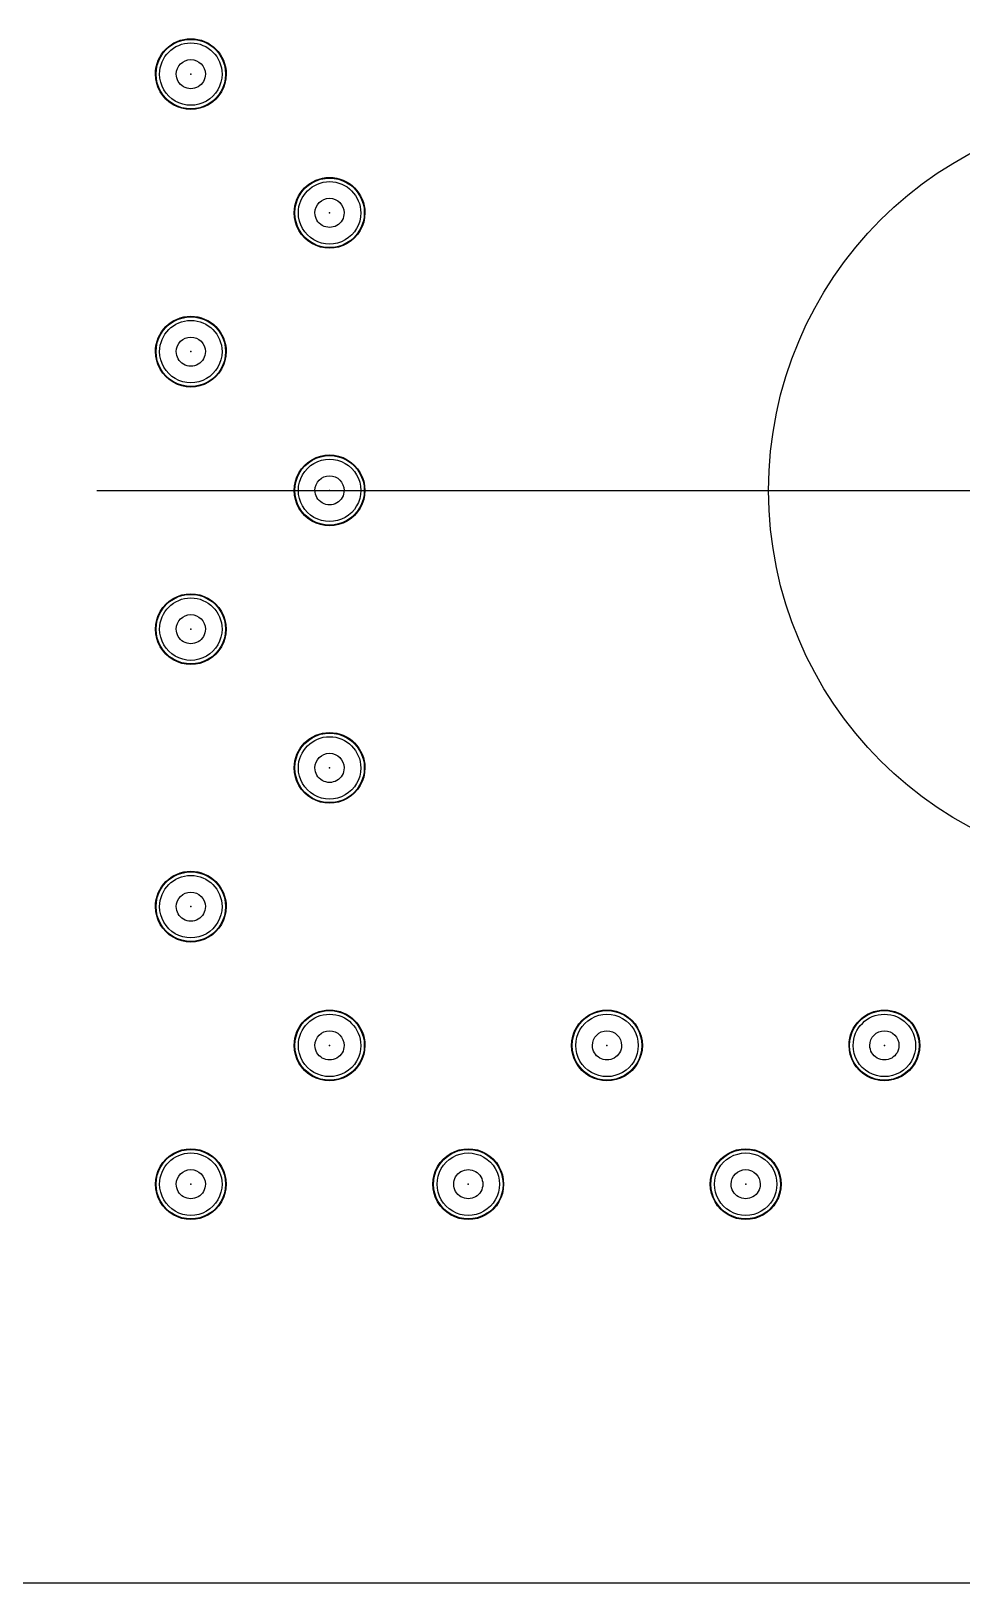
# Model space of a CAD drawing. Header units: millimetres. Extents: x 24815 to 37444, y -10619 to 6020.
# Drawn here: x 35102.66 to 35111.19, y 372.01 to 386.22 of the extents above; entities that cross this region are included whole.
import ezdxf

# ---------------------------------------------------------------- set-up
doc = ezdxf.new("R2010")
doc.units = ezdxf.units.MM
doc.linetypes.add('CENTER1', pattern=[10, 7, -1, 1, -1])

# ---------------------------------------------------------------- blocks, each defined once
blk = doc.blocks.new('A$C3CC6408C')
at = {"color": 2}
blk.add_line((-36.124, -11.4), (-16.624, -11.4), dxfattribs=at)
blk.add_line((-36.124, -11.4), (-16.624, -11.4), dxfattribs=at)
at = {"color": 2, "extrusion": (0, 0, -1)}
for centre, major_axis, start_param, end_param in [((-35.264, -7.59), (0.229, 0.229), 3.926991, 7.068583), ((-35.264, -7.59), (0.229, 0.229), 3.926991, 7.068583), ((-35.264, -7.59), (-0.225, 0.225), 5.497787, 8.63938), ((-35.264, -7.59), (-0.225, 0.225), 5.497787, 8.63938), ((-35.264, -7.59), (0.202, 0.202), 3.926991, 7.068583), ((-35.264, -7.59), (0.202, 0.202), 3.926991, 7.068583), ((-35.264, -7.59), (0.202, 0.202), 3.926991, 7.068583), ((-35.264, -7.59), (0.202, 0.202), 3.926991, 7.068583), ((-35.264, -7.59), (0.202, 0.202), 3.926991, 7.068583), ((-35.264, -7.59), (0.202, 0.202), 3.926991, 7.068583), ((-35.264, -7.59), (0.202, 0.202), 3.926991, 7.068583), ((-35.264, -7.59), (0.202, 0.202), 3.926991, 7.068583), ((-35.264, -7.59), (0.202, 0.202), 3.926991, 7.068583), ((-35.264, -7.59), (0.202, 0.202), 3.926991, 7.068583), ((-35.264, -7.59), (0.202, 0.202), 3.926991, 7.068583), ((-35.264, -7.59), (0.0943, 0.0943), 3.926991, 7.068583), ((-35.264, -7.59), (0.0943, 0.0943), 3.926991, 7.068583), ((-35.264, -7.59), (0.229, 0.229), 0.785398, 3.926991), ((-35.264, -7.59), (0.229, 0.229), 0.785398, 3.926991), ((-35.264, -7.59), (0.225, 0.225), 0.785398, 3.926991), ((-35.264, -7.59), (0.225, 0.225), 0.785398, 3.926991), ((-35.264, -7.59), (0.202, 0.202), 0.785398, 3.926991), ((-35.264, -7.59), (0.202, 0.202), 0.785398, 3.926991), ((-35.264, -7.59), (0.202, 0.202), 0.785398, 3.926991), ((-35.264, -7.59), (0.202, 0.202), 0.785398, 3.926991), ((-35.264, -7.59), (0.202, 0.202), 0.785398, 3.926991), ((-35.264, -7.59), (0.202, 0.202), 0.785398, 3.926991), ((-35.264, -7.59), (0.202, 0.202), 0.785398, 3.926991), ((-35.264, -7.59), (0.202, 0.202), 0.785398, 3.926991), ((-35.264, -7.59), (0.202, 0.202), 0.785398, 3.926991), ((-35.264, -7.59), (0.202, 0.202), 0.785398, 3.926991), ((-35.264, -7.59), (0.202, 0.202), 0.785398, 3.926991), ((-35.264, -7.59), (-0.0943, 0.0943), 2.356194, 5.497787), ((-35.264, -7.59), (-0.0943, 0.0943), 2.356194, 5.497787), ((-33.994, -8.86), (0.229, 0.229), 3.926991, 7.068583), ((-33.994, -8.86), (0.229, 0.229), 3.926991, 7.068583), ((-33.994, -8.86), (-0.225, 0.225), 5.497787, 8.63938), ((-33.994, -8.86), (-0.225, 0.225), 5.497787, 8.63938), ((-33.994, -8.86), (0.202, 0.202), 3.926991, 7.068583), ((-33.994, -8.86), (0.202, 0.202), 3.926991, 7.068583), ((-33.994, -8.86), (0.202, 0.202), 3.926991, 7.068583), ((-33.994, -8.86), (0.202, 0.202), 3.926991, 7.068583), ((-33.994, -8.86), (0.202, 0.202), 3.926991, 7.068583), ((-33.994, -8.86), (0.202, 0.202), 3.926991, 7.068583), ((-33.994, -8.86), (0.202, 0.202), 3.926991, 7.068583), ((-33.994, -8.86), (0.202, 0.202), 3.926991, 7.068583), ((-33.994, -8.86), (0.202, 0.202), 3.926991, 7.068583), ((-33.994, -8.86), (0.202, 0.202), 3.926991, 7.068583), ((-33.994, -8.86), (0.202, 0.202), 3.926991, 7.068583), ((-33.994, -8.86), (0.0943, 0.0943), 3.926991, 7.068583), ((-33.994, -8.86), (0.0943, 0.0943), 3.926991, 7.068583), ((-33.994, -8.86), (-0.229, 0.229), 2.356194, 5.497787), ((-33.994, -8.86), (-0.229, 0.229), 2.356194, 5.497787), ((-33.994, -8.86), (-0.225, 0.225), 2.356194, 5.497787), ((-33.994, -8.86), (-0.225, 0.225), 2.356194, 5.497787), ((-33.994, -8.86), (-0.202, 0.202), 2.356194, 5.497787), ((-33.994, -8.86), (-0.202, 0.202), 2.356194, 5.497787), ((-33.994, -8.86), (-0.202, 0.202), 2.356194, 5.497787), ((-33.994, -8.86), (-0.202, 0.202), 2.356194, 5.497787), ((-33.994, -8.86), (-0.202, 0.202), 2.356194, 5.497787), ((-33.994, -8.86), (-0.202, 0.202), 2.356194, 5.497787), ((-33.994, -8.86), (-0.202, 0.202), 2.356194, 5.497787), ((-33.994, -8.86), (-0.202, 0.202), 2.356194, 5.497787), ((-33.994, -8.86), (-0.202, 0.202), 2.356194, 5.497787), ((-33.994, -8.86), (-0.202, 0.202), 2.356194, 5.497787), ((-33.994, -8.86), (-0.202, 0.202), 2.356194, 5.497787), ((-33.994, -8.86), (0.0943, 0.0943), 0.785398, 3.926991), ((-33.994, -8.86), (0.0943, 0.0943), 0.785398, 3.926991), ((-35.264, -10.13), (-0.225, 0.225), 5.497787, 8.63938), ((-35.264, -10.13), (-0.225, 0.225), 5.497787, 8.63938), ((-35.264, -10.13), (0.229, 0.229), 3.926991, 7.068583), ((-35.264, -10.13), (0.229, 0.229), 3.926991, 7.068583), ((-35.264, -10.13), (0.202, 0.202), 3.926991, 7.068583), ((-35.264, -10.13), (0.202, 0.202), 3.926991, 7.068583), ((-35.264, -10.13), (0.202, 0.202), 3.926991, 7.068583), ((-35.264, -10.13), (0.202, 0.202), 3.926991, 7.068583), ((-35.264, -10.13), (0.202, 0.202), 3.926991, 7.068583), ((-35.264, -10.13), (0.202, 0.202), 3.926991, 7.068583), ((-35.264, -10.13), (0.202, 0.202), 3.926991, 7.068583), ((-35.264, -10.13), (0.202, 0.202), 3.926991, 7.068583), ((-35.264, -10.13), (0.202, 0.202), 3.926991, 7.068583), ((-35.264, -10.13), (0.202, 0.202), 3.926991, 7.068583), ((-35.264, -10.13), (0.202, 0.202), 3.926991, 7.068583), ((-35.264, -10.13), (0.0943, 0.0943), 3.926991, 7.068583), ((-35.264, -10.13), (0.0943, 0.0943), 3.926991, 7.068583), ((-35.264, -10.13), (-0.229, 0.229), 2.356194, 5.497787), ((-35.264, -10.13), (-0.229, 0.229), 2.356194, 5.497787), ((-35.264, -10.13), (0.225, 0.225), 0.785398, 3.926991), ((-35.264, -10.13), (0.225, 0.225), 0.785398, 3.926991), ((-35.264, -10.13), (-0.202, 0.202), 2.356194, 5.497787), ((-35.264, -10.13), (-0.202, 0.202), 2.356194, 5.497787), ((-35.264, -10.13), (-0.202, 0.202), 2.356194, 5.497787), ((-35.264, -10.13), (-0.202, 0.202), 2.356194, 5.497787), ((-35.264, -10.13), (-0.202, 0.202), 2.356194, 5.497787), ((-35.264, -10.13), (-0.202, 0.202), 2.356194, 5.497787), ((-35.264, -10.13), (-0.202, 0.202), 2.356194, 5.497787), ((-35.264, -10.13), (-0.202, 0.202), 2.356194, 5.497787), ((-35.264, -10.13), (-0.202, 0.202), 2.356194, 5.497787), ((-35.264, -10.13), (-0.202, 0.202), 2.356194, 5.497787), ((-35.264, -10.13), (-0.202, 0.202), 2.356194, 5.497787), ((-35.264, -10.13), (-0.0943, 0.0943), 2.356194, 5.497787), ((-35.264, -10.13), (-0.0943, 0.0943), 2.356194, 5.497787), ((-33.994, -11.4), (-0.229, 0.229), 5.497787, 8.63938), ((-33.994, -11.4), (-0.229, 0.229), 5.497787, 8.63938), ((-33.994, -11.4), (-0.225, 0.225), 5.497787, 8.63938), ((-33.994, -11.4), (-0.225, 0.225), 5.497787, 8.63938), ((-33.994, -11.4), (-0.202, 0.202), 5.497787, 8.63938), ((-33.994, -11.4), (-0.202, 0.202), 5.497787, 8.63938), ((-33.994, -11.4), (-0.202, 0.202), 5.497787, 8.63938), ((-33.994, -11.4), (-0.202, 0.202), 5.497787, 8.63938), ((-33.994, -11.4), (-0.202, 0.202), 5.497787, 8.63938), ((-33.994, -11.4), (-0.202, 0.202), 5.497787, 8.63938), ((-33.994, -11.4), (-0.202, 0.202), 5.497787, 8.63938), ((-33.994, -11.4), (-0.202, 0.202), 5.497787, 8.63938), ((-33.994, -11.4), (-0.202, 0.202), 5.497787, 8.63938), ((-33.994, -11.4), (-0.202, 0.202), 5.497787, 8.63938), ((-33.994, -11.4), (-0.202, 0.202), 5.497787, 8.63938), ((-33.994, -11.4), (0.0943, 0.0943), 3.926991, 7.068583), ((-33.994, -11.4), (0.0943, 0.0943), 3.926991, 7.068583), ((-33.994, -11.4), (0.229, 0.229), 0.785398, 3.926991), ((-33.994, -11.4), (0.229, 0.229), 0.785398, 3.926991), ((-33.994, -11.4), (-0.225, 0.225), 2.356194, 5.497787), ((-33.994, -11.4), (-0.225, 0.225), 2.356194, 5.497787), ((-33.994, -11.4), (-0.202, 0.202), 2.356194, 5.497787), ((-33.994, -11.4), (-0.202, 0.202), 2.356194, 5.497787), ((-33.994, -11.4), (-0.202, 0.202), 2.356194, 5.497787), ((-33.994, -11.4), (-0.202, 0.202), 2.356194, 5.497787), ((-33.994, -11.4), (-0.202, 0.202), 2.356194, 5.497787), ((-33.994, -11.4), (-0.202, 0.202), 2.356194, 5.497787), ((-33.994, -11.4), (-0.202, 0.202), 2.356194, 5.497787), ((-33.994, -11.4), (-0.202, 0.202), 2.356194, 5.497787), ((-33.994, -11.4), (-0.202, 0.202), 2.356194, 5.497787), ((-33.994, -11.4), (-0.202, 0.202), 2.356194, 5.497787), ((-33.994, -11.4), (-0.202, 0.202), 2.356194, 5.497787), ((-33.994, -11.4), (0.0943, 0.0943), 0.785398, 3.926991), ((-33.994, -11.4), (0.0943, 0.0943), 0.785398, 3.926991), ((-35.264, -12.67), (-0.229, 0.229), 5.497787, 8.63938), ((-35.264, -12.67), (-0.229, 0.229), 5.497787, 8.63938), ((-35.264, -12.67), (-0.225, 0.225), 5.497787, 8.63938), ((-35.264, -12.67), (-0.225, 0.225), 5.497787, 8.63938), ((-35.264, -12.67), (0.202, 0.202), 3.926991, 7.068583), ((-35.264, -12.67), (0.202, 0.202), 3.926991, 7.068583), ((-35.264, -12.67), (0.202, 0.202), 3.926991, 7.068583), ((-35.264, -12.67), (0.202, 0.202), 3.926991, 7.068583), ((-35.264, -12.67), (0.202, 0.202), 3.926991, 7.068583), ((-35.264, -12.67), (0.202, 0.202), 3.926991, 7.068583), ((-35.264, -12.67), (0.202, 0.202), 3.926991, 7.068583), ((-35.264, -12.67), (0.202, 0.202), 3.926991, 7.068583), ((-35.264, -12.67), (0.202, 0.202), 3.926991, 7.068583), ((-35.264, -12.67), (0.202, 0.202), 3.926991, 7.068583), ((-35.264, -12.67), (0.202, 0.202), 3.926991, 7.068583), ((-35.264, -12.67), (0.0943, 0.0943), 3.926991, 7.068583), ((-35.264, -12.67), (0.0943, 0.0943), 3.926991, 7.068583), ((-35.264, -12.67), (0.229, 0.229), 0.785398, 3.926991), ((-35.264, -12.67), (0.229, 0.229), 0.785398, 3.926991), ((-35.264, -12.67), (0.225, 0.225), 0.785398, 3.926991), ((-35.264, -12.67), (0.225, 0.225), 0.785398, 3.926991), ((-35.264, -12.67), (0.202, 0.202), 0.785398, 3.926991), ((-35.264, -12.67), (0.202, 0.202), 0.785398, 3.926991), ((-35.264, -12.67), (0.202, 0.202), 0.785398, 3.926991), ((-35.264, -12.67), (0.202, 0.202), 0.785398, 3.926991), ((-35.264, -12.67), (0.202, 0.202), 0.785398, 3.926991), ((-35.264, -12.67), (0.202, 0.202), 0.785398, 3.926991), ((-35.264, -12.67), (0.202, 0.202), 0.785398, 3.926991), ((-35.264, -12.67), (0.202, 0.202), 0.785398, 3.926991), ((-35.264, -12.67), (0.202, 0.202), 0.785398, 3.926991), ((-35.264, -12.67), (0.202, 0.202), 0.785398, 3.926991), ((-35.264, -12.67), (0.202, 0.202), 0.785398, 3.926991), ((-35.264, -12.67), (-0.0943, 0.0943), 2.356194, 5.497787), ((-35.264, -12.67), (-0.0943, 0.0943), 2.356194, 5.497787), ((-33.994, -13.94), (0.229, 0.229), 3.926991, 7.068583), ((-33.994, -13.94), (0.229, 0.229), 3.926991, 7.068583), ((-33.994, -13.94), (-0.225, 0.225), 5.497787, 8.63938), ((-33.994, -13.94), (-0.225, 0.225), 5.497787, 8.63938), ((-33.994, -13.94), (0.202, 0.202), 3.926991, 7.068583), ((-33.994, -13.94), (0.202, 0.202), 3.926991, 7.068583), ((-33.994, -13.94), (0.202, 0.202), 3.926991, 7.068583), ((-33.994, -13.94), (0.202, 0.202), 3.926991, 7.068583), ((-33.994, -13.94), (0.202, 0.202), 3.926991, 7.068583), ((-33.994, -13.94), (0.202, 0.202), 3.926991, 7.068583), ((-33.994, -13.94), (0.202, 0.202), 3.926991, 7.068583), ((-33.994, -13.94), (0.202, 0.202), 3.926991, 7.068583), ((-33.994, -13.94), (0.202, 0.202), 3.926991, 7.068583), ((-33.994, -13.94), (0.202, 0.202), 3.926991, 7.068583), ((-33.994, -13.94), (0.202, 0.202), 3.926991, 7.068583), ((-33.994, -13.94), (0.0943, 0.0943), 3.926991, 7.068583), ((-33.994, -13.94), (0.0943, 0.0943), 3.926991, 7.068583), ((-33.994, -13.94), (0.229, 0.229), 0.785398, 3.926991), ((-33.994, -13.94), (0.229, 0.229), 0.785398, 3.926991), ((-33.994, -13.94), (-0.225, 0.225), 2.356194, 5.497787), ((-33.994, -13.94), (-0.225, 0.225), 2.356194, 5.497787), ((-33.994, -13.94), (-0.202, 0.202), 2.356194, 5.497787), ((-33.994, -13.94), (-0.202, 0.202), 2.356194, 5.497787), ((-33.994, -13.94), (-0.202, 0.202), 2.356194, 5.497787), ((-33.994, -13.94), (-0.202, 0.202), 2.356194, 5.497787), ((-33.994, -13.94), (-0.202, 0.202), 2.356194, 5.497787), ((-33.994, -13.94), (-0.202, 0.202), 2.356194, 5.497787), ((-33.994, -13.94), (-0.202, 0.202), 2.356194, 5.497787), ((-33.994, -13.94), (-0.202, 0.202), 2.356194, 5.497787), ((-33.994, -13.94), (-0.202, 0.202), 2.356194, 5.497787), ((-33.994, -13.94), (-0.202, 0.202), 2.356194, 5.497787), ((-33.994, -13.94), (-0.202, 0.202), 2.356194, 5.497787), ((-33.994, -13.94), (0.0943, 0.0943), 0.785398, 3.926991), ((-33.994, -13.94), (0.0943, 0.0943), 0.785398, 3.926991), ((-35.264, -15.21), (0.229, 0.229), 3.926991, 7.068583), ((-35.264, -15.21), (0.229, 0.229), 3.926991, 7.068583), ((-35.264, -15.21), (-0.225, 0.225), 5.497787, 8.63938), ((-35.264, -15.21), (-0.225, 0.225), 5.497787, 8.63938), ((-35.264, -15.21), (0.202, 0.202), 3.926991, 7.068583), ((-35.264, -15.21), (0.202, 0.202), 3.926991, 7.068583), ((-35.264, -15.21), (0.202, 0.202), 3.926991, 7.068583), ((-35.264, -15.21), (0.202, 0.202), 3.926991, 7.068583), ((-35.264, -15.21), (0.202, 0.202), 3.926991, 7.068583), ((-35.264, -15.21), (0.202, 0.202), 3.926991, 7.068583), ((-35.264, -15.21), (0.202, 0.202), 3.926991, 7.068583), ((-35.264, -15.21), (0.202, 0.202), 3.926991, 7.068583), ((-35.264, -15.21), (0.202, 0.202), 3.926991, 7.068583), ((-35.264, -15.21), (0.202, 0.202), 3.926991, 7.068583), ((-35.264, -15.21), (0.202, 0.202), 3.926991, 7.068583), ((-35.264, -15.21), (0.0943, 0.0943), 3.926991, 7.068583), ((-35.264, -15.21), (0.0943, 0.0943), 3.926991, 7.068583), ((-35.264, -15.21), (-0.229, 0.229), 2.356194, 5.497787), ((-35.264, -15.21), (-0.229, 0.229), 2.356194, 5.497787), ((-35.264, -15.21), (0.225, 0.225), 0.785398, 3.926991), ((-35.264, -15.21), (0.225, 0.225), 0.785398, 3.926991), ((-35.264, -15.21), (-0.202, 0.202), 2.356194, 5.497787), ((-35.264, -15.21), (-0.202, 0.202), 2.356194, 5.497787), ((-35.264, -15.21), (-0.202, 0.202), 2.356194, 5.497787), ((-35.264, -15.21), (-0.202, 0.202), 2.356194, 5.497787), ((-35.264, -15.21), (-0.202, 0.202), 2.356194, 5.497787), ((-35.264, -15.21), (-0.202, 0.202), 2.356194, 5.497787), ((-35.264, -15.21), (-0.202, 0.202), 2.356194, 5.497787), ((-35.264, -15.21), (-0.202, 0.202), 2.356194, 5.497787), ((-35.264, -15.21), (-0.202, 0.202), 2.356194, 5.497787), ((-35.264, -15.21), (-0.202, 0.202), 2.356194, 5.497787), ((-35.264, -15.21), (-0.202, 0.202), 2.356194, 5.497787), ((-35.264, -15.21), (-0.0943, 0.0943), 2.356194, 5.497787), ((-35.264, -15.21), (-0.0943, 0.0943), 2.356194, 5.497787), ((-33.994, -16.48), (0.229, 0.229), 3.926991, 7.068583), ((-33.994, -16.48), (0.229, 0.229), 3.926991, 7.068583), ((-33.994, -16.48), (-0.225, 0.225), 5.497787, 8.63938), ((-33.994, -16.48), (-0.225, 0.225), 5.497787, 8.63938), ((-33.994, -16.48), (0.202, 0.202), 3.926991, 7.068583), ((-33.994, -16.48), (0.202, 0.202), 3.926991, 7.068583), ((-33.994, -16.48), (0.202, 0.202), 3.926991, 7.068583), ((-33.994, -16.48), (0.202, 0.202), 3.926991, 7.068583), ((-33.994, -16.48), (0.202, 0.202), 3.926991, 7.068583), ((-33.994, -16.48), (0.202, 0.202), 3.926991, 7.068583), ((-33.994, -16.48), (0.202, 0.202), 3.926991, 7.068583), ((-33.994, -16.48), (0.202, 0.202), 3.926991, 7.068583), ((-33.994, -16.48), (0.202, 0.202), 3.926991, 7.068583), ((-33.994, -16.48), (0.202, 0.202), 3.926991, 7.068583), ((-33.994, -16.48), (0.202, 0.202), 3.926991, 7.068583), ((-31.454, -16.48), (-0.229, 0.229), 5.497787, 8.63938), ((-31.454, -16.48), (-0.229, 0.229), 5.497787, 8.63938), ((-31.454, -16.48), (-0.225, 0.225), 5.497787, 8.63938), ((-31.454, -16.48), (-0.225, 0.225), 5.497787, 8.63938), ((-28.914, -16.48), (0.229, 0.229), 3.926991, 7.068583), ((-28.914, -16.48), (0.229, 0.229), 3.926991, 7.068583), ((-28.914, -16.48), (-0.225, 0.225), 5.497787, 8.63938), ((-28.914, -16.48), (-0.225, 0.225), 5.497787, 8.63938), ((-31.454, -16.48), (-0.202, 0.202), 5.497787, 8.63938), ((-31.454, -16.48), (-0.202, 0.202), 5.497787, 8.63938), ((-31.454, -16.48), (-0.202, 0.202), 5.497787, 8.63938), ((-31.454, -16.48), (-0.202, 0.202), 5.497787, 8.63938), ((-31.454, -16.48), (-0.202, 0.202), 5.497787, 8.63938), ((-31.454, -16.48), (-0.202, 0.202), 5.497787, 8.63938), ((-31.454, -16.48), (-0.202, 0.202), 5.497787, 8.63938), ((-31.454, -16.48), (-0.202, 0.202), 5.497787, 8.63938), ((-31.454, -16.48), (-0.202, 0.202), 5.497787, 8.63938), ((-31.454, -16.48), (-0.202, 0.202), 5.497787, 8.63938), ((-31.454, -16.48), (-0.202, 0.202), 5.497787, 8.63938), ((-28.914, -16.48), (0.202, 0.202), 3.926991, 7.068583), ((-28.914, -16.48), (0.202, 0.202), 3.926991, 7.068583), ((-28.914, -16.48), (0.202, 0.202), 3.926991, 7.068583), ((-28.914, -16.48), (0.202, 0.202), 3.926991, 7.068583), ((-28.914, -16.48), (0.202, 0.202), 3.926991, 7.068583), ((-28.914, -16.48), (0.202, 0.202), 3.926991, 7.068583), ((-28.914, -16.48), (0.202, 0.202), 3.926991, 7.068583), ((-28.914, -16.48), (0.202, 0.202), 3.926991, 7.068583), ((-28.914, -16.48), (0.202, 0.202), 3.926991, 7.068583), ((-28.914, -16.48), (0.202, 0.202), 3.926991, 7.068583), ((-28.914, -16.48), (0.202, 0.202), 3.926991, 7.068583), ((-33.994, -16.48), (0.0943, 0.0943), 3.926991, 7.068583), ((-33.994, -16.48), (0.0943, 0.0943), 3.926991, 7.068583), ((-31.454, -16.48), (0.0943, 0.0943), 3.926991, 7.068583), ((-31.454, -16.48), (0.0943, 0.0943), 3.926991, 7.068583), ((-28.914, -16.48), (0.0943, 0.0943), 3.926991, 7.068583), ((-28.914, -16.48), (0.0943, 0.0943), 3.926991, 7.068583), ((-33.994, -16.48), (-0.229, 0.229), 2.356194, 5.497787), ((-33.994, -16.48), (-0.229, 0.229), 2.356194, 5.497787), ((-33.994, -16.48), (-0.225, 0.225), 2.356194, 5.497787), ((-33.994, -16.48), (-0.225, 0.225), 2.356194, 5.497787), ((-33.994, -16.48), (-0.202, 0.202), 2.356194, 5.497787), ((-33.994, -16.48), (-0.202, 0.202), 2.356194, 5.497787), ((-33.994, -16.48), (-0.202, 0.202), 2.356194, 5.497787), ((-33.994, -16.48), (-0.202, 0.202), 2.356194, 5.497787), ((-33.994, -16.48), (-0.202, 0.202), 2.356194, 5.497787), ((-33.994, -16.48), (-0.202, 0.202), 2.356194, 5.497787), ((-33.994, -16.48), (-0.202, 0.202), 2.356194, 5.497787), ((-33.994, -16.48), (-0.202, 0.202), 2.356194, 5.497787), ((-33.994, -16.48), (-0.202, 0.202), 2.356194, 5.497787), ((-33.994, -16.48), (-0.202, 0.202), 2.356194, 5.497787), ((-33.994, -16.48), (-0.202, 0.202), 2.356194, 5.497787), ((-33.994, -16.48), (0.0943, 0.0943), 0.785398, 3.926991), ((-33.994, -16.48), (0.0943, 0.0943), 0.785398, 3.926991), ((-31.454, -16.48), (-0.229, 0.229), 2.356194, 5.497787), ((-31.454, -16.48), (-0.229, 0.229), 2.356194, 5.497787), ((-31.454, -16.48), (0.225, 0.225), 0.785398, 3.926991), ((-31.454, -16.48), (0.225, 0.225), 0.785398, 3.926991), ((-31.454, -16.48), (-0.202, 0.202), 2.356194, 5.497787), ((-31.454, -16.48), (-0.202, 0.202), 2.356194, 5.497787), ((-31.454, -16.48), (-0.202, 0.202), 2.356194, 5.497787), ((-31.454, -16.48), (-0.202, 0.202), 2.356194, 5.497787), ((-31.454, -16.48), (-0.202, 0.202), 2.356194, 5.497787), ((-31.454, -16.48), (-0.202, 0.202), 2.356194, 5.497787), ((-31.454, -16.48), (-0.202, 0.202), 2.356194, 5.497787), ((-31.454, -16.48), (-0.202, 0.202), 2.356194, 5.497787), ((-31.454, -16.48), (-0.202, 0.202), 2.356194, 5.497787), ((-31.454, -16.48), (-0.202, 0.202), 2.356194, 5.497787), ((-31.454, -16.48), (-0.202, 0.202), 2.356194, 5.497787), ((-31.454, -16.48), (0.0943, 0.0943), 0.785398, 3.926991), ((-31.454, -16.48), (0.0943, 0.0943), 0.785398, 3.926991), ((-28.914, -16.48), (-0.229, 0.229), 2.356194, 5.497787), ((-28.914, -16.48), (-0.229, 0.229), 2.356194, 5.497787), ((-28.914, -16.48), (0.225, 0.225), 0.785398, 3.926991), ((-28.914, -16.48), (0.225, 0.225), 0.785398, 3.926991), ((-28.914, -16.48), (-0.202, 0.202), 2.356194, 5.497787), ((-28.914, -16.48), (-0.202, 0.202), 2.356194, 5.497787), ((-28.914, -16.48), (-0.202, 0.202), 2.356194, 5.497787), ((-28.914, -16.48), (-0.202, 0.202), 2.356194, 5.497787), ((-28.914, -16.48), (-0.202, 0.202), 2.356194, 5.497787), ((-28.914, -16.48), (-0.202, 0.202), 2.356194, 5.497787), ((-28.914, -16.48), (-0.202, 0.202), 2.356194, 5.497787), ((-28.914, -16.48), (-0.202, 0.202), 2.356194, 5.497787), ((-28.914, -16.48), (-0.202, 0.202), 2.356194, 5.497787), ((-28.914, -16.48), (-0.202, 0.202), 2.356194, 5.497787), ((-28.914, -16.48), (-0.202, 0.202), 2.356194, 5.497787), ((-28.914, -16.48), (-0.0943, 0.0943), 2.356194, 5.497787), ((-28.914, -16.48), (-0.0943, 0.0943), 2.356194, 5.497787), ((-35.264, -17.75), (-0.229, 0.229), 5.497787, 8.63938), ((-35.264, -17.75), (-0.229, 0.229), 5.497787, 8.63938), ((-35.264, -17.75), (-0.225, 0.225), 5.497787, 8.63938), ((-35.264, -17.75), (-0.225, 0.225), 5.497787, 8.63938), ((-35.264, -17.75), (0.202, 0.202), 3.926991, 7.068583), ((-35.264, -17.75), (0.202, 0.202), 3.926991, 7.068583), ((-35.264, -17.75), (0.202, 0.202), 3.926991, 7.068583), ((-35.264, -17.75), (0.202, 0.202), 3.926991, 7.068583), ((-35.264, -17.75), (0.202, 0.202), 3.926991, 7.068583), ((-35.264, -17.75), (0.202, 0.202), 3.926991, 7.068583), ((-35.264, -17.75), (0.202, 0.202), 3.926991, 7.068583), ((-35.264, -17.75), (0.202, 0.202), 3.926991, 7.068583), ((-35.264, -17.75), (0.202, 0.202), 3.926991, 7.068583), ((-35.264, -17.75), (0.202, 0.202), 3.926991, 7.068583), ((-35.264, -17.75), (0.202, 0.202), 3.926991, 7.068583), ((-32.724, -17.75), (-0.229, 0.229), 5.497787, 8.63938), ((-32.724, -17.75), (-0.229, 0.229), 5.497787, 8.63938), ((-32.724, -17.75), (0.225, 0.225), 3.926991, 7.068583), ((-32.724, -17.75), (0.225, 0.225), 3.926991, 7.068583), ((-32.724, -17.75), (-0.202, 0.202), 5.497787, 8.63938), ((-32.724, -17.75), (-0.202, 0.202), 5.497787, 8.63938), ((-32.724, -17.75), (-0.202, 0.202), 5.497787, 8.63938), ((-32.724, -17.75), (-0.202, 0.202), 5.497787, 8.63938), ((-32.724, -17.75), (-0.202, 0.202), 5.497787, 8.63938), ((-32.724, -17.75), (-0.202, 0.202), 5.497787, 8.63938), ((-32.724, -17.75), (-0.202, 0.202), 5.497787, 8.63938), ((-32.724, -17.75), (-0.202, 0.202), 5.497787, 8.63938), ((-32.724, -17.75), (-0.202, 0.202), 5.497787, 8.63938), ((-32.724, -17.75), (-0.202, 0.202), 5.497787, 8.63938), ((-32.724, -17.75), (-0.202, 0.202), 5.497787, 8.63938), ((-30.184, -17.75), (-0.229, 0.229), 5.497787, 8.63938), ((-30.184, -17.75), (-0.229, 0.229), 5.497787, 8.63938), ((-30.184, -17.75), (0.225, 0.225), 3.926991, 7.068583), ((-30.184, -17.75), (0.225, 0.225), 3.926991, 7.068583), ((-30.184, -17.75), (-0.202, 0.202), 5.497787, 8.63938), ((-30.184, -17.75), (-0.202, 0.202), 5.497787, 8.63938), ((-30.184, -17.75), (-0.202, 0.202), 5.497787, 8.63938), ((-30.184, -17.75), (-0.202, 0.202), 5.497787, 8.63938), ((-30.184, -17.75), (-0.202, 0.202), 5.497787, 8.63938), ((-30.184, -17.75), (-0.202, 0.202), 5.497787, 8.63938), ((-30.184, -17.75), (-0.202, 0.202), 5.497787, 8.63938), ((-30.184, -17.75), (-0.202, 0.202), 5.497787, 8.63938), ((-30.184, -17.75), (-0.202, 0.202), 5.497787, 8.63938), ((-30.184, -17.75), (-0.202, 0.202), 5.497787, 8.63938), ((-30.184, -17.75), (-0.202, 0.202), 5.497787, 8.63938), ((-32.724, -17.75), (-0.0943, 0.0943), 5.497787, 8.63938), ((-32.724, -17.75), (-0.0943, 0.0943), 5.497787, 8.63938), ((-35.264, -17.75), (0.229, 0.229), 0.785398, 3.926991), ((-35.264, -17.75), (0.229, 0.229), 0.785398, 3.926991), ((-35.264, -17.75), (0.225, 0.225), 0.785398, 3.926991), ((-35.264, -17.75), (0.225, 0.225), 0.785398, 3.926991), ((-35.264, -17.75), (0.202, 0.202), 0.785398, 3.926991), ((-35.264, -17.75), (0.202, 0.202), 0.785398, 3.926991), ((-35.264, -17.75), (0.202, 0.202), 0.785398, 3.926991), ((-35.264, -17.75), (0.202, 0.202), 0.785398, 3.926991), ((-35.264, -17.75), (0.202, 0.202), 0.785398, 3.926991), ((-35.264, -17.75), (0.202, 0.202), 0.785398, 3.926991), ((-35.264, -17.75), (0.202, 0.202), 0.785398, 3.926991), ((-35.264, -17.75), (0.202, 0.202), 0.785398, 3.926991), ((-35.264, -17.75), (0.202, 0.202), 0.785398, 3.926991), ((-35.264, -17.75), (0.202, 0.202), 0.785398, 3.926991), ((-35.264, -17.75), (0.202, 0.202), 0.785398, 3.926991), ((-35.264, -17.75), (0.0943, 0.0943), 3.926991, 7.068583), ((-35.264, -17.75), (0.0943, 0.0943), 3.926991, 7.068583), ((-35.264, -17.75), (-0.0943, 0.0943), 2.356194, 5.497787), ((-35.264, -17.75), (-0.0943, 0.0943), 2.356194, 5.497787), ((-32.724, -17.75), (0.229, 0.229), 0.785398, 3.926991), ((-32.724, -17.75), (0.229, 0.229), 0.785398, 3.926991), ((-32.724, -17.75), (0.225, 0.225), 0.785398, 3.926991), ((-32.724, -17.75), (0.225, 0.225), 0.785398, 3.926991), ((-32.724, -17.75), (0.202, 0.202), 0.785398, 3.926991), ((-32.724, -17.75), (0.202, 0.202), 0.785398, 3.926991), ((-32.724, -17.75), (0.202, 0.202), 0.785398, 3.926991), ((-32.724, -17.75), (0.202, 0.202), 0.785398, 3.926991), ((-32.724, -17.75), (0.202, 0.202), 0.785398, 3.926991), ((-32.724, -17.75), (0.202, 0.202), 0.785398, 3.926991), ((-32.724, -17.75), (0.202, 0.202), 0.785398, 3.926991), ((-32.724, -17.75), (0.202, 0.202), 0.785398, 3.926991), ((-32.724, -17.75), (0.202, 0.202), 0.785398, 3.926991), ((-32.724, -17.75), (0.202, 0.202), 0.785398, 3.926991), ((-32.724, -17.75), (0.202, 0.202), 0.785398, 3.926991), ((-32.724, -17.75), (-0.0943, 0.0943), 2.356194, 5.497787), ((-32.724, -17.75), (-0.0943, 0.0943), 2.356194, 5.497787), ((-30.184, -17.75), (0.229, 0.229), 0.785398, 3.926991), ((-30.184, -17.75), (0.229, 0.229), 0.785398, 3.926991), ((-30.184, -17.75), (-0.225, 0.225), 2.356194, 5.497787), ((-30.184, -17.75), (-0.225, 0.225), 2.356194, 5.497787), ((-30.184, -17.75), (-0.202, 0.202), 2.356194, 5.497787), ((-30.184, -17.75), (-0.202, 0.202), 2.356194, 5.497787), ((-30.184, -17.75), (-0.202, 0.202), 2.356194, 5.497787), ((-30.184, -17.75), (-0.202, 0.202), 2.356194, 5.497787), ((-30.184, -17.75), (-0.202, 0.202), 2.356194, 5.497787), ((-30.184, -17.75), (-0.202, 0.202), 2.356194, 5.497787), ((-30.184, -17.75), (-0.202, 0.202), 2.356194, 5.497787), ((-30.184, -17.75), (-0.202, 0.202), 2.356194, 5.497787), ((-30.184, -17.75), (-0.202, 0.202), 2.356194, 5.497787), ((-30.184, -17.75), (-0.202, 0.202), 2.356194, 5.497787), ((-30.184, -17.75), (-0.202, 0.202), 2.356194, 5.497787), ((-30.184, -17.75), (0.0943, 0.0943), 3.926991, 7.068583), ((-30.184, -17.75), (0.0943, 0.0943), 3.926991, 7.068583), ((-30.184, -17.75), (0.0943, 0.0943), 0.785398, 3.926991), ((-30.184, -17.75), (0.0943, 0.0943), 0.785398, 3.926991)]:
    blk.add_ellipse(centre, major_axis=major_axis, ratio=1, start_param=start_param, end_param=end_param, dxfattribs=at)
at = {"color": 2}
for p in [(-35.264, -7.59), (-33.994, -8.86), (-35.264, -10.13), (-33.994, -11.4), (-35.264, -12.67), (-33.994, -13.94), (-35.264, -15.21), (-33.994, -16.48), (-31.454, -16.48), (-28.914, -16.48), (-35.264, -17.75), (-32.724, -17.75), (-30.184, -17.75)]:
    blk.add_point(p, dxfattribs=at)
blk = doc.blocks.new('A$C43293707')
at = {"linetype": 'CENTER1'}
blk.add_line((183.5, 0), (194.5, 0), dxfattribs=at)
at = {"color": 1}
blk.add_lwpolyline([(-20.5, -10), (209.5, -10), (209.5, 10), (-20.5, 10)], close=True, dxfattribs=at)
blk.add_circle((189, 0), 3.5, dxfattribs=at)
blk = doc.blocks.new('A$C2A0E6E33')
for name, p in [('A$C3CC6408C', (311.474, -35.1)), ('A$C43293707', (96, -46.5))]:
    blk.add_blockref(name, p)
blk = doc.blocks.new('A$C5DC13BC3')
blk.add_blockref('A$C2A0E6E33', (-347, -418.5))

msp = doc.modelspace()

# ---------------------------------------------------------------- block references
msp.add_blockref('A$C5DC13BC3', (35174.91675, 847.01411))

doc.saveas('drawing.dxf')
